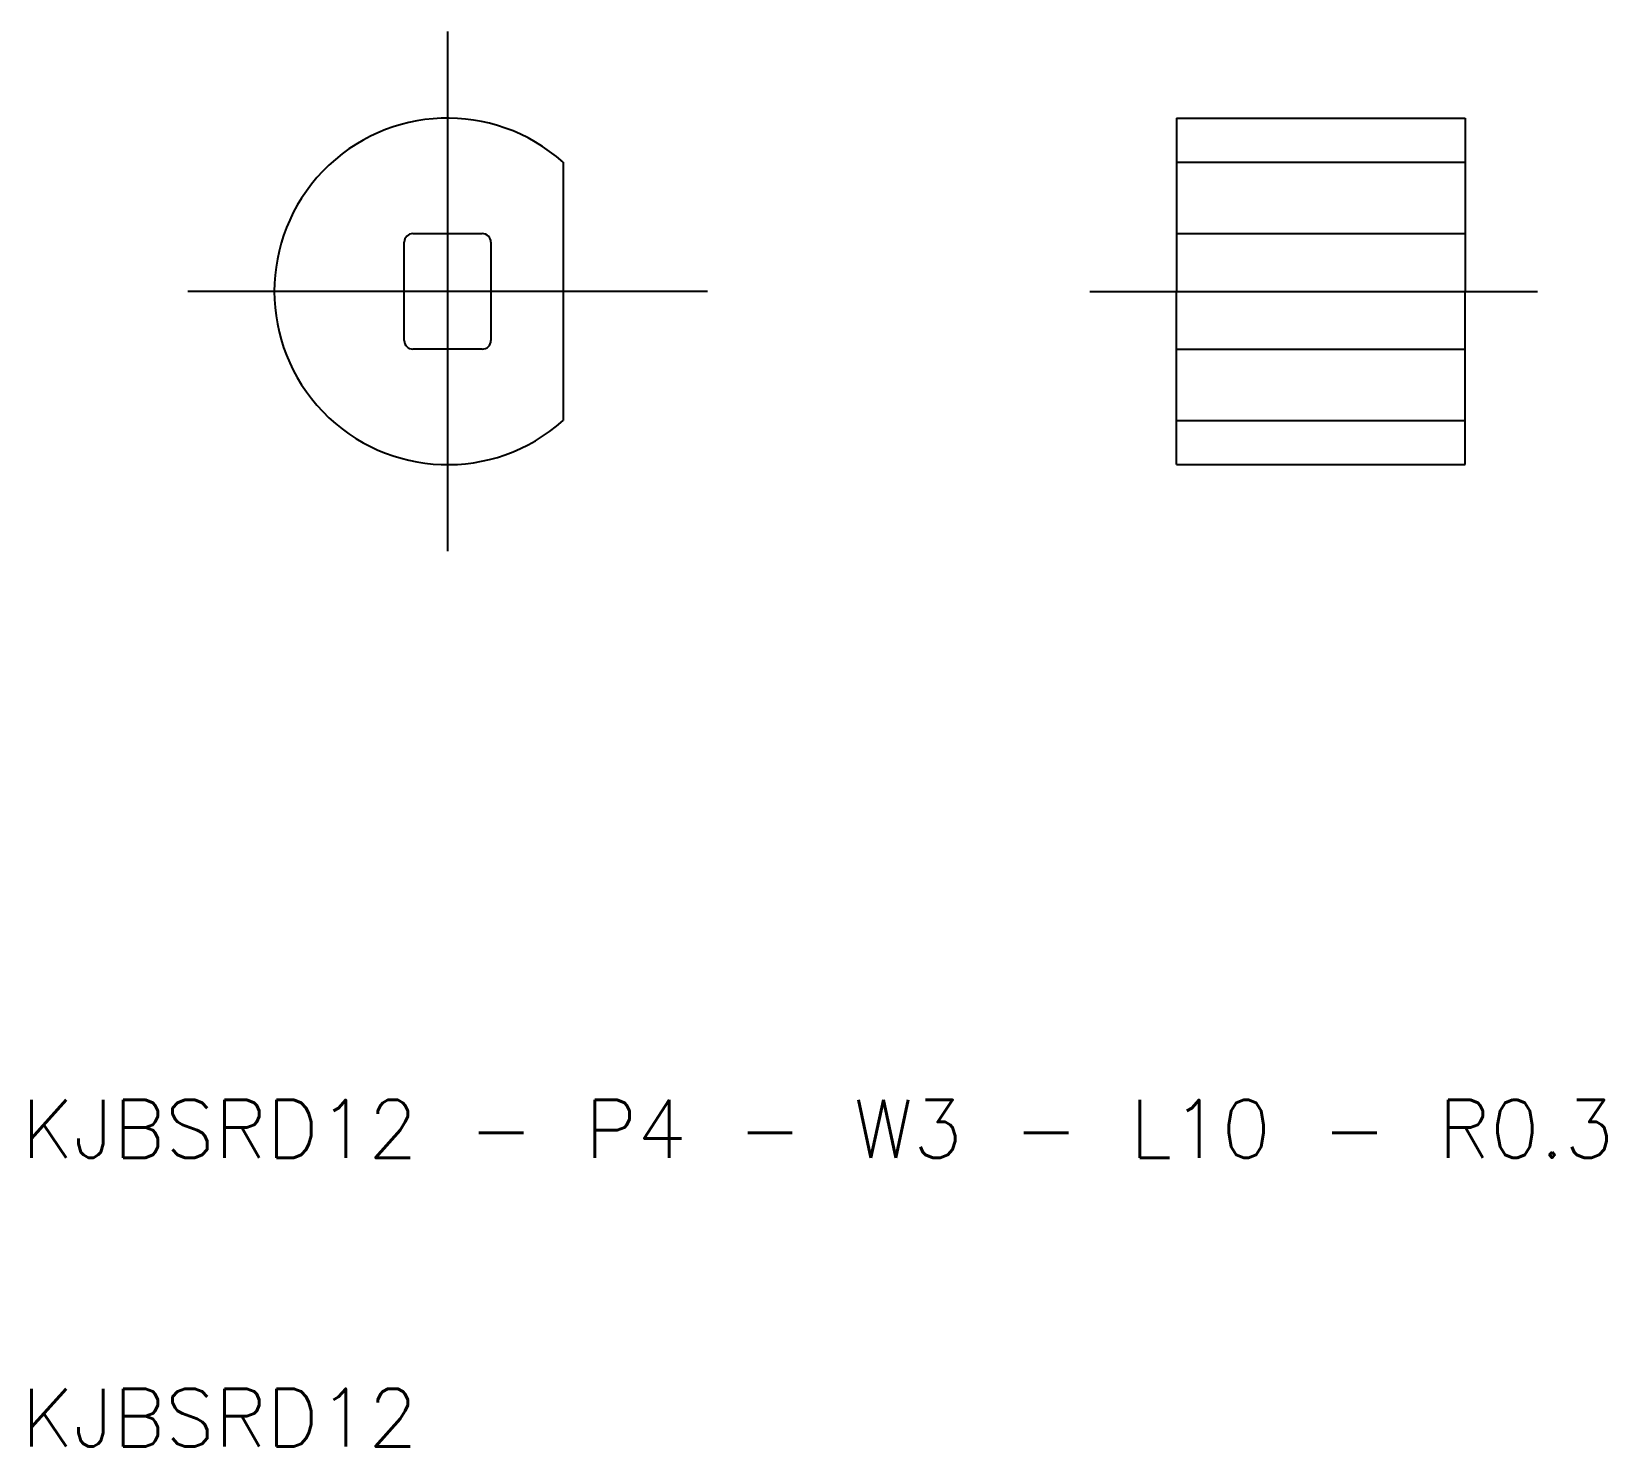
# Model space of a CAD drawing. Extents: x 10.3 to 64.9, y 10 to 59.
import ezdxf

# ---------------------------------------------------------------- set-up
doc = ezdxf.new("R2010")
doc.units = 0
doc.linetypes.add('CENTER', pattern=[50.8, 31.75, -6.35, 6.35, -6.35])
doc.linetypes.add('DASHED', pattern=[19.05, 12.7, -6.35])
doc.layers.get('0').update_dxf_attribs({"linetype": 'CONTINUOUS'})
doc.layers.add('CENTER', color=1, linetype='CENTER')
doc.styles.get("Standard").update_dxf_attribs({"font": 'txt.shx'})

msp = doc.modelspace()

# ---------------------------------------------------------------- linework, layer by layer
at = {"color": 7, "linetype": 'CONTINUOUS'}
for p, q in [((50, 56), (50, 50)), ((50, 56), (60, 56)), ((60, 56), (60, 50)), ((28.753, 54.472), (28.753, 45.528)), ((50, 54.472), (60, 54.472)), ((23.553, 52), (25.953, 52)), ((23.253, 48.3), (23.253, 51.7)), ((26.253, 51.7), (26.253, 48.3)), ((50, 44), (50, 50)), ((60, 44), (60, 50)), ((25.953, 48), (23.553, 48)), ((50, 45.528), (60, 45.528)), ((50, 44), (60, 44))]:
    msp.add_line(p, q, dxfattribs=at)
at = {"color": 3, "linetype": 'DASHED'}
for p, q in [((50, 52), (60, 52)), ((50, 48), (60, 48))]:
    msp.add_line(p, q, dxfattribs=at)
at = {"color": 7, "linetype": 'CONTINUOUS'}
for centre, radius, start, end in [((24.753, 50), 6, 48.1897, 311.8103), ((23.553, 51.7), 0.3, 90, 180), ((25.953, 51.7), 0.3, 0, 90), ((23.553, 48.3), 0.3, 180, 270), ((25.953, 48.3), 0.3, 270, 0)]:
    msp.add_arc(centre, radius, start, end, dxfattribs=at)
at = {"layer": 'CENTER', "color": 1, "linetype": 'CENTER'}
for p, q in [((24.753, 59), (24.753, 41)), ((33.753, 50), (15.753, 50)), ((47, 50), (62.496, 50))]:
    msp.add_line(p, q, dxfattribs=at)

# ---------------------------------------------------------------- texts
at = {"color": 7, "linetype": 'CONTINUOUS'}
for s, p in [('KJBSRD12 - P4 - W3 - L10 - R0.3', (10, 20)), ('KJBSRD12', (10, 10))]:
    msp.add_text(s, height=2, dxfattribs=at).set_placement(p)

doc.saveas('drawing.dxf')
